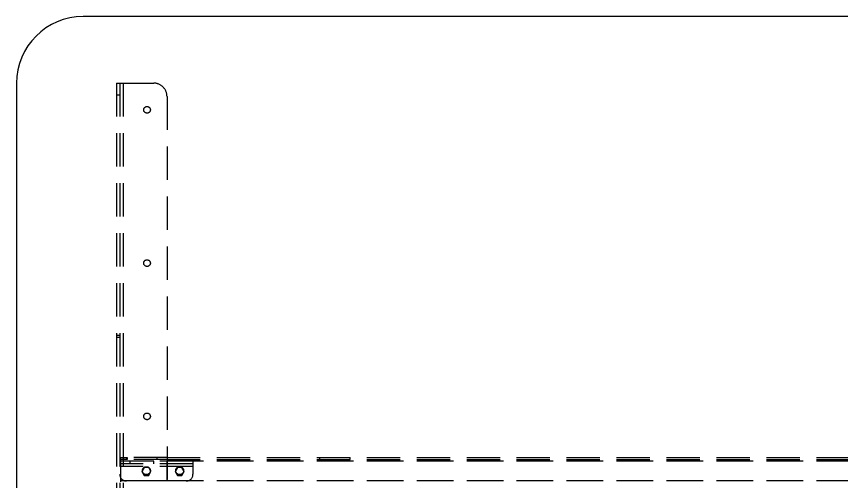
# Model space of a CAD drawing. Header units: millimetres. Extents: x -429 to 14753, y -632 to 5751.
# Drawn here: x 5475 to 6094, y 1335 to 1683 of the extents above; entities that cross this region are included whole.
import ezdxf

# ---------------------------------------------------------------- set-up
doc = ezdxf.new("R2010")
doc.units = ezdxf.units.MM
doc.header["$LTSCALE"] = 100
doc.linetypes.add('HIDDEN', pattern=[0.375, 0.25, -0.125])

msp = doc.modelspace()

# ---------------------------------------------------------------- linework, layer by layer
at = {"color": 7, "linetype": 'Continuous', "lineweight": -3}
for p, q in [((7225, 1683.4), (5525, 1683.4)), ((5475, 1633.4), (5475, 933.4))]:
    msp.add_line(p, q, dxfattribs=at)
at = {"color": 7, "linetype": 'HIDDEN', "lineweight": -3}
for p, q in [((5550, 1633.4), (5550, 933.4)), ((5550, 1633.4), (5555, 1633.4)), ((5552.5, 1633.4), (5552.5, 933.4)), ((5555, 1633.4), (5555, 933.4)), ((5555, 1633.4), (5578, 1633.4)), ((5555, 1633.4), (5555, 933.4)), ((5550, 1624.55), (5552.5, 1624.55)), ((5588, 1623.4), (5588, 943.4)), ((5552.5, 1443.98), (5550, 1443.98)), ((5550, 1442.83), (5552.5, 1442.83)), ((5553, 1351.15), (5553, 1352.65)), ((5553, 1352.65), (5558, 1352.65)), ((5558, 1351.15), (5553, 1351.15)), ((5553, 1351.15), (5553, 1350.15)), ((5557.5, 1352.65), (5557.5, 1351.15)), ((5558, 1352.65), (5558, 1351.15)), ((5588, 1352.65), (5558, 1352.65)), ((5588, 1351.15), (5558, 1351.15)), ((5580.5, 1351.15), (5580.5, 1352.65)), ((5588, 1352.65), (7162, 1352.65)), ((5588, 1351.15), (7162, 1351.15)), ((5702.5, 1352.65), (5702.5, 1351.15)), ((5725.5, 1351.15), (5725.5, 1352.65)), ((5607.5, 1349.9), (5552.5, 1349.9)), ((5607.5, 1347.9), (5552.5, 1347.9)), ((5607.5, 1345.9), (5552.5, 1345.9)), ((5607.5, 1345.9), (5552.5, 1345.9)), ((5607.5, 1345.9), (5552.5, 1345.9)), ((5607.5, 1345.9), (5552.5, 1345.9)), ((5553, 1350.15), (7197, 1350.15)), ((5553, 1350.15), (7197, 1350.15)), ((5553, 1350.15), (5553, 1335.15)), ((5560, 1349.9), (5560, 1347.9)), ((5570.77, 1344.9), (5569.03, 1341.9)), ((5574.23, 1344.9), (5570.77, 1344.9)), ((5575.96, 1341.9), (5574.23, 1344.9)), ((5578, 1347.9), (5578, 1349.9)), ((5588, 1350.15), (7162, 1350.15)), ((5588, 1335.15), (5588, 1350.15)), ((5588, 1350.15), (7162, 1350.15)), ((5595.77, 1344.9), (5594.03, 1341.9)), ((5599.23, 1344.9), (5595.77, 1344.9)), ((5600.96, 1341.9), (5599.23, 1344.9)), ((5607.5, 1349.9), (5607.5, 1345.9)), ((5607.5, 1345.9), (5607.5, 1339.9)), ((5569.03, 1341.9), (5570.77, 1338.9)), ((5570.77, 1338.9), (5574.23, 1338.9)), ((5574.23, 1338.9), (5575.96, 1341.9)), ((5594.03, 1341.9), (5595.77, 1338.9)), ((5595.77, 1338.9), (5599.23, 1338.9)), ((5599.23, 1338.9), (5600.96, 1341.9)), ((5553, 1335.15), (7197, 1335.15)), ((5553, 1335.15), (7197, 1335.15)), ((5553, 1335.15), (5553, 1334.15)), ((5602.5, 1334.9), (5557.5, 1334.9)), ((5588, 1335.15), (7162, 1335.15)), ((5588, 1335.15), (7162, 1335.15))]:
    msp.add_line(p, q, dxfattribs=at)
for centre, radius in [((5573, 1613.4), 2.5), ((5573, 1498.4), 2.5), ((5573, 1383.4), 2.5), ((5572.5, 1342.65), 3), ((5597.5, 1342.65), 3)]:
    msp.add_circle(centre, radius, dxfattribs=at)
at = {"color": 7, "linetype": 'Continuous', "lineweight": -3}
msp.add_arc((5525, 1633.4), 50, 90, 180, dxfattribs=at)
at = {"color": 7, "linetype": 'HIDDEN', "lineweight": -3}
for centre, radius, start, end in [((5578, 1623.4), 10, 0, 90), ((5557.5, 1339.9), 5, 180, 270), ((5602.5, 1339.9), 5, 270, 0)]:
    msp.add_arc(centre, radius, start, end, dxfattribs=at)

doc.saveas('drawing.dxf')
